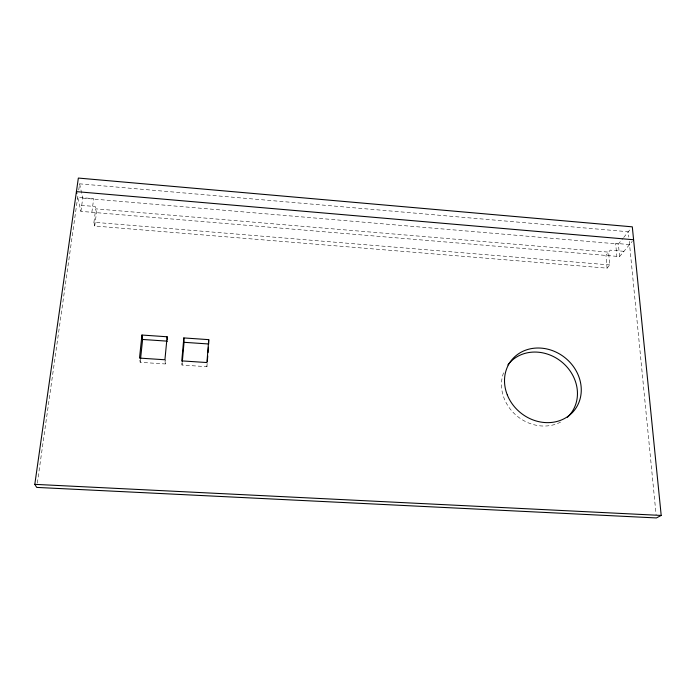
<?xml version="1.0" encoding="UTF-8"?>
<svg xmlns="http://www.w3.org/2000/svg" width="696" height="696" viewBox="0 0 696 696"><rect width="100%" height="100%" fill="white"/><g stroke="black" fill="none" stroke-linecap="round" stroke-linejoin="round"><path stroke-width="0.52" stroke-dasharray="3.48 2.61" d="M181.9 362.973L182.021 365.061L206.903 366.688L206.929 363.582M206.903 366.688L207.164 363.442M182.021 365.061L182.204 362.99M139.844 360.197L140.183 362.311L165.335 363.965L165.735 359.815M140.183 362.311L140.409 360.232M93.943 222.268L95.717 208.844L608.608 252.135L609.74 264.932L607.069 268.151L94.717 226.009L93.943 222.268L609.74 264.932M94.717 226.009L96.483 212.663L95.256 206.529L79.501 205.198M91.863 212.28L93.69 198.665L77.708 197.299L80.901 211.358L619.562 256.572L632.255 241.355M80.901 211.358L82.746 198.143L79.187 181.908M37.332 483.111L78.143 194.193M78.735 190.043L79.614 183.831L628.314 231.759L628.836 237.101M619.562 256.572L618.387 244L623.024 238.284M623.686 237.475L630.976 228.488M629.576 244.574L615.655 243.382L616.856 256.345M82.746 198.143L618.387 244M623.955 251.308L610.209 250.142L605.955 255.432L607.069 268.151M165.022 360.815L165.335 363.965M629.262 241.373L656.093 514.692M560.602 422.072A39.768 35.096 38.8 0 1 515.945 415.12A39.768 35.096 38.8 0 1 503.817 372.116"/><path stroke-width="1.04" d="M208.739 339.648L208.696 343.989L184.049 342.301L183.831 337.925L208.739 339.648L206.929 362.546L181.778 360.885L183.831 337.925M207.33 361.285L207.756 355.882M208.017 352.637L208.443 347.234M182.291 361.955L184.049 342.301M167.136 336.777L164.917 359.771L139.496 358.092L141.958 335.037L167.136 336.777L167.371 339.413M140.514 359.197L142.61 339.465L141.958 335.037M34.8 484.346L78.352 178.063L632.307 226.844L661.2 515.44L656.415 517.937L36.723 487.409L34.8 484.346L661.2 515.44M142.61 339.465L167.527 341.171M633.595 239.746L76.421 191.635L76.847 193.523M507.854 364.921A39.768 35.096 38.8 0 1 562.942 362.955A39.768 35.096 38.8 0 1 567.44 417.217M507.314 394.954A40.177 35.374 38.6 0 0 573.147 411.745A40.177 35.374 38.6 0 0 548.204 349.288A40.177 35.374 38.6 0 0 507.314 394.954"/></g></svg>
